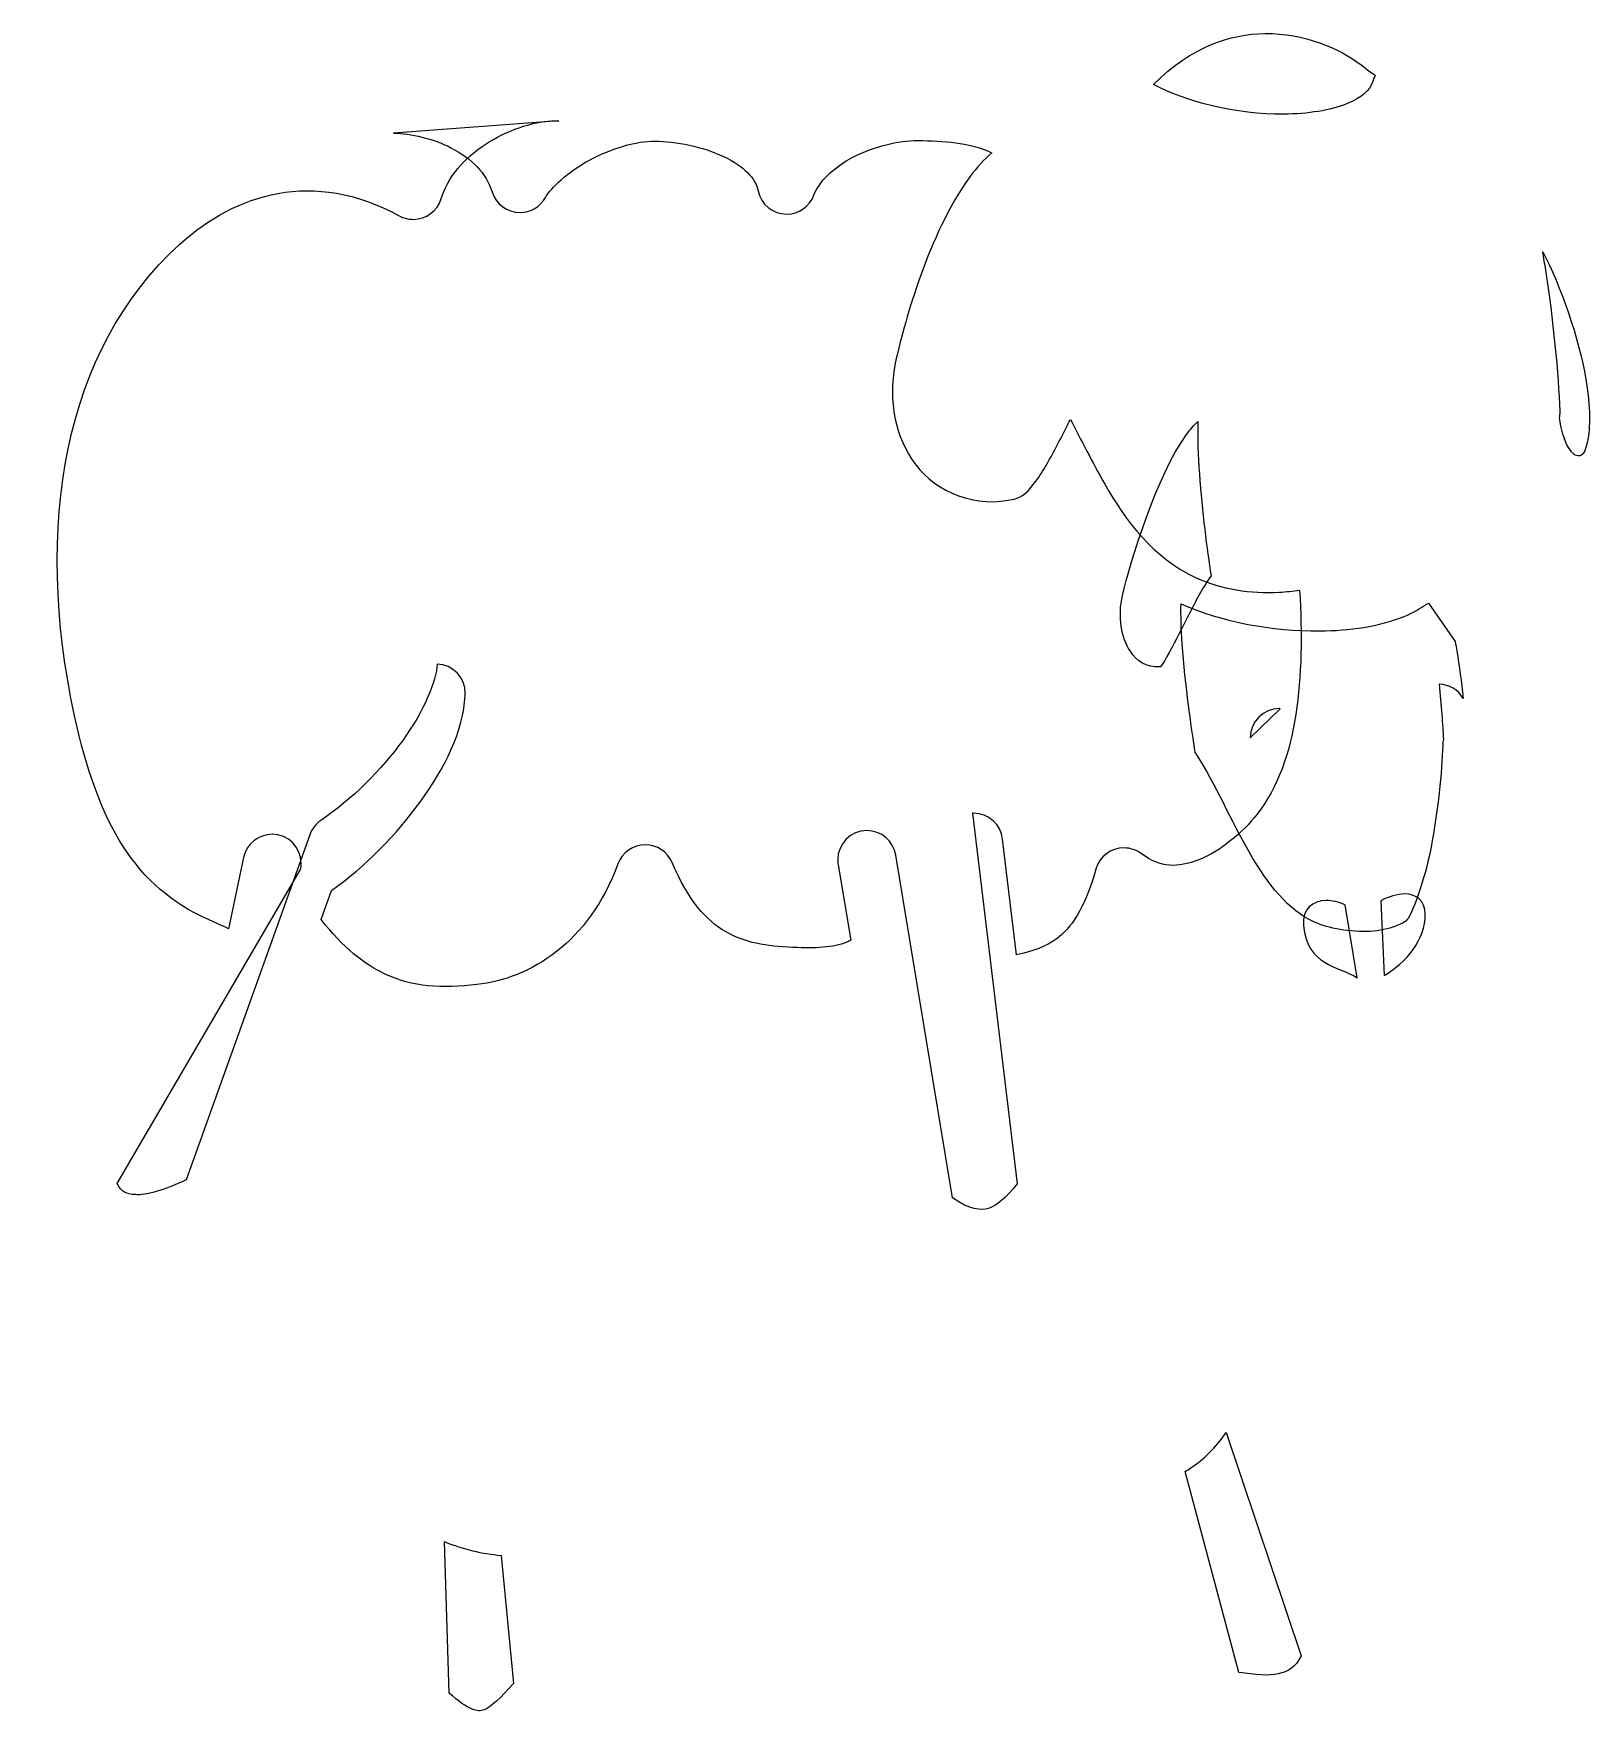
# Model space of a CAD drawing. Header units: centimetres. Extents: x -8.8 to 11.5, y -14.9 to 6.9.
import ezdxf

# ---------------------------------------------------------------- set-up
doc = ezdxf.new("R2010")
doc.units = ezdxf.units.CM
doc.header["$MEASUREMENT"] = 0
doc.layers.add('Layer 1', color=7, linetype='Continuous')

msp = doc.modelspace()

# ---------------------------------------------------------------- linework, layer by layer
at = {"layer": 'Layer 1'}
for points, knots in [([(7.21848, 6.92377), (6.76003, 6.91841), (6.26405, 6.75607), (5.76664, 6.26258), (5.76664, 6.26258), (6.15893, 6.03909), (6.85491, 5.86949), (7.45707, 5.87388), (7.45707, 5.87388), (7.77788, 5.8762), (8.07293, 5.92558), (8.27736, 6.0081), (8.27736, 6.0081), (8.48175, 6.09066), (8.57684, 6.18647), (8.61428, 6.29037), (8.61428, 6.29037), (8.61429, 6.29036), (8.61429, 6.29045), (8.61429, 6.29045), (8.61429, 6.29045), (8.61429, 6.29045), (8.61429, 6.29054), (8.61429, 6.29054), (8.61429, 6.29054), (8.62471, 6.31934), (8.63495, 6.34907), (8.65182, 6.38145), (8.65182, 6.38145), (8.60771, 6.40928), (8.56327, 6.44015), (8.51857, 6.47738), (8.51857, 6.47738), (8.51857, 6.47738), (8.51857, 6.47725), (8.51857, 6.47725), (8.51857, 6.47725), (8.26261, 6.69028), (7.80821, 6.90618), (7.31202, 6.92275), (7.31202, 6.92275), (7.28103, 6.92376), (7.24986, 6.9241), (7.21849, 6.92372), (7.21849, 6.92372), (7.21849, 6.92372), (7.21848, 6.92377), (7.21848, 6.92377)], [0, 0, 0, 0, 0.07692308, 0.07692308, 0.07692308, 0.07692308, 0.15384615, 0.15384615, 0.15384615, 0.15384615, 0.23076923, 0.23076923, 0.23076923, 0.23076923, 0.30769231, 0.30769231, 0.30769231, 0.30769231, 0.38461538, 0.38461538, 0.38461538, 0.38461538, 0.46153846, 0.46153846, 0.46153846, 0.46153846, 0.53846154, 0.53846154, 0.53846154, 0.53846154, 0.61538462, 0.61538462, 0.61538462, 0.61538462, 0.69230769, 0.69230769, 0.69230769, 0.69230769, 0.76923077, 0.76923077, 0.76923077, 0.76923077, 0.84615385, 0.84615385, 0.84615385, 0.84615385, 1, 1, 1, 1]), ([(-1.9746, 5.78907), (-2.0072, 5.78979), (-2.03861, 5.78924), (-2.06863, 5.78755), (-2.06863, 5.78755), (-2.31928, 5.77351), (-2.65595, 5.66471), (-2.93299, 5.48124), (-2.93299, 5.48124), (-3.21012, 5.29772), (-3.42298, 5.04902), (-3.50555, 4.77484), (-3.50555, 4.77484), (-3.55383, 4.61452), (-3.70149, 4.50476), (-3.86894, 4.50476), (-3.86894, 4.50476), (-3.93237, 4.50476), (-3.99492, 4.5207), (-4.05061, 4.55105), (-4.05061, 4.55105), (-5.17143, 5.16206), (-6.18009, 4.8415), (-6.90766, 4.18153), (-6.90766, 4.18153), (-8.42276, 2.80685), (-8.8107, 0.50195), (-8.27656, -1.9596), (-8.27656, -1.9596), (-8.27656, -1.9596), (-8.27656, -1.95973), (-8.27656, -1.95973), (-8.27656, -1.95973), (-7.96831, -3.37953), (-7.476, -4.19455), (-6.53566, -4.6118), (-6.53566, -4.6118), (-6.53355, -4.61253), (-6.53128, -4.61345), (-6.52919, -4.61424), (-6.52919, -4.61424), (-6.43545, -4.65556), (-6.35183, -4.69402), (-6.27239, -4.73054), (-6.27239, -4.73054), (-6.27239, -4.73054), (-6.07791, -3.80369), (-6.07791, -3.80369), (-6.07791, -3.80369), (-6.04107, -3.62797), (-5.88603, -3.50208), (-5.70648, -3.50208), (-5.70648, -3.50208), (-5.49691, -3.50208), (-5.32695, -3.67204), (-5.32695, -3.88161), (-5.32695, -3.88161), (-5.32695, -3.90779), (-5.32968, -3.93397), (-5.33506, -3.95955), (-5.33506, -3.95955), (-5.33506, -3.95955), (-7.72197, -8.04919), (-7.72197, -8.04919), (-7.72197, -8.04919), (-7.65969, -8.16667), (-7.60618, -8.18539), (-7.48617, -8.19383), (-7.48617, -8.19383), (-7.35608, -8.20294), (-7.11741, -8.14196), (-6.82363, -8.00011), (-6.82363, -8.00011), (-6.82363, -8.00011), (-5.21606, -3.50867), (-5.21606, -3.50867), (-5.21606, -3.50867), (-5.1891, -3.4333), (-5.13897, -3.36834), (-5.07294, -3.32322), (-5.07294, -3.32322), (-4.66931, -3.04723), (-4.28377, -2.66287), (-4.00584, -2.27872), (-4.00584, -2.27872), (-3.72795, -1.8947), (-3.56877, -1.50224), (-3.55738, -1.28524), (-3.55738, -1.28524), (-3.3535, -1.29284), (-3.19203, -1.46042), (-3.19203, -1.66447), (-3.19203, -1.66447), (-3.19203, -1.67286), (-3.19231, -1.68134), (-3.19286, -1.68967), (-3.19286, -1.68967), (-3.21765, -2.16237), (-3.45363, -2.63145), (-3.78435, -3.08855), (-3.78435, -3.08855), (-4.09057, -3.51175), (-4.48965, -3.91348), (-4.93292, -4.23522), (-4.93292, -4.23522), (-4.93292, -4.23522), (-5.06794, -4.61241), (-5.06794, -4.61241), (-5.06794, -4.61241), (-4.77867, -4.97902), (-4.50542, -5.19348), (-4.24292, -5.31843), (-4.24292, -5.31843), (-3.87437, -5.49393), (-3.49823, -5.51147), (-3.04042, -5.45927), (-3.04042, -5.45927), (-2.34861, -5.38058), (-1.58191, -4.91665), (-1.20578, -3.88818), (-1.20578, -3.88818), (-1.15104, -3.73867), (-1.00866, -3.6391), (-0.84937, -3.6391), (-0.84937, -3.6391), (-0.69735, -3.6391), (-0.55993, -3.72987), (-0.5003, -3.86965), (-0.5003, -3.86965), (-0.28415, -4.3763), (-0.05066, -4.62403), (0.19433, -4.76854), (0.19433, -4.76854), (0.43933, -4.91305), (0.72409, -4.96226), (1.07185, -4.9755), (1.07185, -4.9755), (1.07184, -4.97552), (1.07193, -4.97552), (1.07193, -4.97552), (1.07193, -4.97552), (1.07193, -4.97552), (1.07202, -4.97552), (1.07202, -4.97552), (1.07202, -4.97552), (1.36045, -4.98657), (1.59828, -4.98058), (1.77201, -4.90582), (1.77201, -4.90582), (1.78964, -4.89823), (1.80701, -4.88996), (1.8243, -4.88103), (1.8243, -4.88103), (1.8243, -4.88103), (1.6609, -3.8978), (1.6609, -3.8978), (1.6609, -3.8978), (1.65716, -3.87629), (1.65526, -3.85438), (1.65526, -3.83251), (1.65526, -3.83251), (1.65526, -3.62295), (1.82521, -3.453), (2.03477, -3.453), (2.03477, -3.453), (2.22154, -3.453), (2.3806, -3.58894), (2.40965, -3.77339), (2.40965, -3.77339), (2.40965, -3.77339), (3.15138, -8.23674), (3.15138, -8.23674), (3.15138, -8.23674), (3.3833, -8.39424), (3.51436, -8.40351), (3.61734, -8.37261), (3.61734, -8.37261), (3.71778, -8.3425), (3.85019, -8.23282), (3.99103, -8.05099), (3.99103, -8.05099), (3.99103, -8.05099), (3.41122, -3.22723), (3.41122, -3.22723), (3.41122, -3.22723), (3.41557, -3.22709), (3.42007, -3.227), (3.42447, -3.227), (3.42447, -3.227), (3.61856, -3.227), (3.78142, -3.37355), (3.80185, -3.56653), (3.80185, -3.56653), (3.80185, -3.56653), (3.98275, -5.07201), (3.98275, -5.07201), (3.98275, -5.07201), (4.19992, -5.02183), (4.36787, -4.96448), (4.50584, -4.86125), (4.50584, -4.86125), (4.6859, -4.72644), (4.86237, -4.49228), (5.01607, -3.9543), (5.01607, -3.9543), (5.06258, -3.79141), (5.21158, -3.67896), (5.38102, -3.67896), (5.38102, -3.67896), (5.46335, -3.67896), (5.54351, -3.70579), (5.60925, -3.75527), (5.60925, -3.75527), (5.85787, -3.9425), (6.07963, -3.93942), (6.35461, -3.83299), (6.35461, -3.83299), (6.62955, -3.72656), (6.9205, -3.48616), (7.11338, -3.2391), (7.11338, -3.2391), (7.65608, -2.5432), (7.73059, -1.45185), (7.66764, -0.3212), (7.66764, -0.3212), (7.58052, -0.33566), (7.49222, -0.34452), (7.40451, -0.34945), (7.40451, -0.34945), (7.03048, -0.37053), (6.64717, -0.31163), (6.32012, -0.16125), (6.32012, -0.16125), (6.32014, -0.16124), (6.32005, -0.16124), (6.32005, -0.16124), (6.32005, -0.16124), (6.32005, -0.16124), (6.31996, -0.16124), (6.31996, -0.16124), (6.31996, -0.16124), (5.75807, 0.09725), (5.40648, 0.57839), (5.13103, 1.05741), (5.13103, 1.05741), (4.96594, 1.34457), (4.82379, 1.63427), (4.68557, 1.90026), (4.68557, 1.90026), (4.67009, 1.87007), (4.66052, 1.85539), (4.64475, 1.82423), (4.64475, 1.82423), (4.55282, 1.64299), (4.45613, 1.45012), (4.3591, 1.28604), (4.3591, 1.28604), (4.31061, 1.20398), (4.26338, 1.12951), (4.20451, 1.05791), (4.20451, 1.05791), (4.14564, 0.98622), (4.09816, 0.88405), (3.8756, 0.84682), (3.8756, 0.84682), (3.34892, 0.75869), (2.86876, 1.00368), (2.62085, 1.37927), (2.62085, 1.37927), (2.3729, 1.75482), (2.3091, 2.23275), (2.41823, 2.69449), (2.41823, 2.69449), (2.53411, 3.18469), (2.83093, 4.3064), (3.373, 5.05674), (3.373, 5.05674), (3.46366, 5.1824), (3.56082, 5.28331), (3.65932, 5.37039), (3.65932, 5.37039), (3.64696, 5.37629), (3.63453, 5.3822), (3.62196, 5.38768), (3.62196, 5.38768), (3.36271, 5.50212), (3.04046, 5.53008), (2.69359, 5.5313), (2.69359, 5.5313), (2.44885, 5.53206), (2.12432, 5.45464), (1.86162, 5.31835), (1.86162, 5.31835), (1.59891, 5.18198), (1.41, 4.9926), (1.3462, 4.82085), (1.3462, 4.82085), (1.29093, 4.67225), (1.14906, 4.57365), (0.99051, 4.57365), (0.99051, 4.57365), (0.80981, 4.57365), (0.65414, 4.70106), (0.61846, 4.87819), (0.61846, 4.87819), (0.58607, 5.03927), (0.43629, 5.19728), (0.16937, 5.32391), (0.16937, 5.32391), (-0.09768, 5.4505), (-0.4529, 5.52092), (-0.72248, 5.52395), (-0.72248, 5.52395), (-0.9601, 5.52661), (-1.29242, 5.42962), (-1.57372, 5.27727), (-1.57372, 5.27727), (-1.85498, 5.12492), (-2.0834, 4.90737), (-2.14733, 4.79149), (-2.14733, 4.79149), (-2.21408, 4.67063), (-2.3414, 4.59548), (-2.47952, 4.59548), (-2.47952, 4.59548), (-2.64609, 4.59548), (-2.79328, 4.70418), (-2.84226, 4.86338), (-2.84226, 4.86338), (-2.91656, 5.10475), (-3.11163, 5.30032), (-3.38003, 5.43826), (-3.38003, 5.43826), (-3.61491, 5.55886), (-3.89886, 5.62283), (-4.12704, 5.62789), (-4.12704, 5.62789), (-4.12704, 5.62789), (-1.9746, 5.78907), (-1.9746, 5.78907)], [0, 0, 0, 0, 0.01162791, 0.01162791, 0.01162791, 0.01162791, 0.02325581, 0.02325581, 0.02325581, 0.02325581, 0.03488372, 0.03488372, 0.03488372, 0.03488372, 0.04651163, 0.04651163, 0.04651163, 0.04651163, 0.05813953, 0.05813953, 0.05813953, 0.05813953, 0.06976744, 0.06976744, 0.06976744, 0.06976744, 0.08139535, 0.08139535, 0.08139535, 0.08139535, 0.09302326, 0.09302326, 0.09302326, 0.09302326, 0.10465116, 0.10465116, 0.10465116, 0.10465116, 0.11627907, 0.11627907, 0.11627907, 0.11627907, 0.12790698, 0.12790698, 0.12790698, 0.12790698, 0.13953488, 0.13953488, 0.13953488, 0.13953488, 0.15116279, 0.15116279, 0.15116279, 0.15116279, 0.1627907, 0.1627907, 0.1627907, 0.1627907, 0.1744186, 0.1744186, 0.1744186, 0.1744186, 0.18604651, 0.18604651, 0.18604651, 0.18604651, 0.19767442, 0.19767442, 0.19767442, 0.19767442, 0.20930233, 0.20930233, 0.20930233, 0.20930233, 0.22093023, 0.22093023, 0.22093023, 0.22093023, 0.23255814, 0.23255814, 0.23255814, 0.23255814, 0.24418605, 0.24418605, 0.24418605, 0.24418605, 0.25581395, 0.25581395, 0.25581395, 0.25581395, 0.26744186, 0.26744186, 0.26744186, 0.26744186, 0.27906977, 0.27906977, 0.27906977, 0.27906977, 0.29069767, 0.29069767, 0.29069767, 0.29069767, 0.30232558, 0.30232558, 0.30232558, 0.30232558, 0.31395349, 0.31395349, 0.31395349, 0.31395349, 0.3255814, 0.3255814, 0.3255814, 0.3255814, 0.3372093, 0.3372093, 0.3372093, 0.3372093, 0.34883721, 0.34883721, 0.34883721, 0.34883721, 0.36046512, 0.36046512, 0.36046512, 0.36046512, 0.37209302, 0.37209302, 0.37209302, 0.37209302, 0.38372093, 0.38372093, 0.38372093, 0.38372093, 0.39534884, 0.39534884, 0.39534884, 0.39534884, 0.40697674, 0.40697674, 0.40697674, 0.40697674, 0.41860465, 0.41860465, 0.41860465, 0.41860465, 0.43023256, 0.43023256, 0.43023256, 0.43023256, 0.44186047, 0.44186047, 0.44186047, 0.44186047, 0.45348837, 0.45348837, 0.45348837, 0.45348837, 0.46511628, 0.46511628, 0.46511628, 0.46511628, 0.47674419, 0.47674419, 0.47674419, 0.47674419, 0.48837209, 0.48837209, 0.48837209, 0.48837209, 0.5, 0.5, 0.5, 0.5, 0.51162791, 0.51162791, 0.51162791, 0.51162791, 0.52325581, 0.52325581, 0.52325581, 0.52325581, 0.53488372, 0.53488372, 0.53488372, 0.53488372, 0.54651163, 0.54651163, 0.54651163, 0.54651163, 0.55813953, 0.55813953, 0.55813953, 0.55813953, 0.56976744, 0.56976744, 0.56976744, 0.56976744, 0.58139535, 0.58139535, 0.58139535, 0.58139535, 0.59302326, 0.59302326, 0.59302326, 0.59302326, 0.60465116, 0.60465116, 0.60465116, 0.60465116, 0.61627907, 0.61627907, 0.61627907, 0.61627907, 0.62790698, 0.62790698, 0.62790698, 0.62790698, 0.63953488, 0.63953488, 0.63953488, 0.63953488, 0.65116279, 0.65116279, 0.65116279, 0.65116279, 0.6627907, 0.6627907, 0.6627907, 0.6627907, 0.6744186, 0.6744186, 0.6744186, 0.6744186, 0.68604651, 0.68604651, 0.68604651, 0.68604651, 0.69767442, 0.69767442, 0.69767442, 0.69767442, 0.70930233, 0.70930233, 0.70930233, 0.70930233, 0.72093023, 0.72093023, 0.72093023, 0.72093023, 0.73255814, 0.73255814, 0.73255814, 0.73255814, 0.74418605, 0.74418605, 0.74418605, 0.74418605, 0.75581395, 0.75581395, 0.75581395, 0.75581395, 0.76744186, 0.76744186, 0.76744186, 0.76744186, 0.77906977, 0.77906977, 0.77906977, 0.77906977, 0.79069767, 0.79069767, 0.79069767, 0.79069767, 0.80232558, 0.80232558, 0.80232558, 0.80232558, 0.81395349, 0.81395349, 0.81395349, 0.81395349, 0.8255814, 0.8255814, 0.8255814, 0.8255814, 0.8372093, 0.8372093, 0.8372093, 0.8372093, 0.84883721, 0.84883721, 0.84883721, 0.84883721, 0.86046512, 0.86046512, 0.86046512, 0.86046512, 0.87209302, 0.87209302, 0.87209302, 0.87209302, 0.88372093, 0.88372093, 0.88372093, 0.88372093, 0.89534884, 0.89534884, 0.89534884, 0.89534884, 0.90697674, 0.90697674, 0.90697674, 0.90697674, 0.91860465, 0.91860465, 0.91860465, 0.91860465, 0.93023256, 0.93023256, 0.93023256, 0.93023256, 0.94186047, 0.94186047, 0.94186047, 0.94186047, 0.95348837, 0.95348837, 0.95348837, 0.95348837, 0.96511628, 0.96511628, 0.96511628, 0.96511628, 0.97674419, 0.97674419, 0.97674419, 0.97674419, 1, 1, 1, 1]), ([(10.55135, 4.402), (10.55135, 4.402), (10.55101, 4.40145), (10.55101, 4.40145), (10.55101, 4.40145), (10.55101, 4.40145), (10.55131, 4.40187), (10.55131, 4.40187), (10.55131, 4.40187), (10.55131, 4.40187), (10.55131, 4.402), (10.55131, 4.402), (10.55131, 4.402), (10.55131, 4.402), (10.55135, 4.402), (10.55135, 4.402)], [0, 0, 0, 0, 0.2, 0.2, 0.2, 0.2, 0.4, 0.4, 0.4, 0.4, 0.6, 0.6, 0.6, 0.6, 1, 1, 1, 1]), ([(10.83051, 4.08262), (10.8443, 4.0063), (10.85783, 3.92694), (10.87116, 3.8429), (10.87116, 3.8429), (10.96806, 3.23239), (11.04211, 2.4694), (11.05628, 2.00817), (11.05628, 2.00817), (11.0564, 2.00355), (11.05654, 1.99869), (11.05654, 1.99401), (11.05654, 1.99401), (11.05654, 1.96945), (11.05413, 1.94485), (11.04941, 1.92076), (11.04941, 1.92076), (11.06489, 1.77924), (11.11068, 1.62432), (11.16761, 1.53366), (11.16761, 1.53366), (11.22559, 1.44131), (11.25068, 1.42411), (11.31322, 1.42626), (11.31322, 1.42626), (11.35564, 1.44089), (11.37976, 1.46548), (11.41303, 1.61264), (11.41303, 1.61264), (11.45199, 1.78485), (11.44938, 2.07404), (11.39722, 2.39431), (11.39722, 2.39431), (11.30445, 2.96442), (11.06346, 3.64092), (10.83061, 4.08272), (10.83061, 4.08272), (10.83061, 4.08272), (10.83051, 4.08262), (10.83051, 4.08262)], [0, 0, 0, 0, 0.09090909, 0.09090909, 0.09090909, 0.09090909, 0.18181818, 0.18181818, 0.18181818, 0.18181818, 0.27272727, 0.27272727, 0.27272727, 0.27272727, 0.36363636, 0.36363636, 0.36363636, 0.36363636, 0.45454545, 0.45454545, 0.45454545, 0.45454545, 0.54545455, 0.54545455, 0.54545455, 0.54545455, 0.63636364, 0.63636364, 0.63636364, 0.63636364, 0.72727273, 0.72727273, 0.72727273, 0.72727273, 0.81818182, 0.81818182, 0.81818182, 0.81818182, 1, 1, 1, 1]), ([(6.34388, 1.87213), (6.2905, 1.823), (6.24344, 1.77029), (6.19389, 1.70177), (6.19389, 1.70177), (6.1939, 1.70177), (6.19381, 1.70163), (6.19381, 1.70163), (6.19381, 1.70163), (5.79895, 1.15501), (5.46599, 0.04759), (5.36243, -0.39087), (5.36243, -0.39087), (5.36242, -0.39084), (5.36242, -0.39089), (5.36242, -0.39089), (5.36242, -0.39089), (5.36242, -0.39089), (5.36242, -0.39094), (5.36242, -0.39094), (5.36242, -0.39094), (5.29748, -0.66537), (5.34977, -0.9468), (5.45983, -1.1134), (5.45983, -1.1134), (5.55412, -1.25635), (5.66139, -1.32997), (5.85621, -1.3215), (5.85621, -1.3215), (5.8735, -1.29671), (5.88754, -1.27849), (5.9112, -1.23843), (5.9112, -1.23843), (5.98668, -1.11079), (6.08072, -0.92563), (6.17319, -0.74325), (6.17319, -0.74325), (6.26571, -0.56087), (6.35481, -0.38343), (6.44614, -0.23871), (6.44614, -0.23871), (6.46874, -0.20287), (6.48873, -0.16943), (6.51445, -0.13527), (6.51445, -0.13527), (6.46161, 0.20081), (6.3971, 0.70379), (6.36277, 1.18965), (6.36277, 1.18965), (6.34557, 1.43351), (6.33536, 1.66433), (6.34379, 1.8721), (6.34379, 1.8721), (6.34379, 1.8721), (6.34388, 1.87213), (6.34388, 1.87213)], [0, 0, 0, 0, 0.06666667, 0.06666667, 0.06666667, 0.06666667, 0.13333333, 0.13333333, 0.13333333, 0.13333333, 0.2, 0.2, 0.2, 0.2, 0.26666667, 0.26666667, 0.26666667, 0.26666667, 0.33333333, 0.33333333, 0.33333333, 0.33333333, 0.4, 0.4, 0.4, 0.4, 0.46666667, 0.46666667, 0.46666667, 0.46666667, 0.53333333, 0.53333333, 0.53333333, 0.53333333, 0.6, 0.6, 0.6, 0.6, 0.66666667, 0.66666667, 0.66666667, 0.66666667, 0.73333333, 0.73333333, 0.73333333, 0.73333333, 0.8, 0.8, 0.8, 0.8, 0.86666667, 0.86666667, 0.86666667, 0.86666667, 1, 1, 1, 1]), ([(9.34307, -0.49096), (9.24389, -0.55893), (9.13957, -0.6194), (9.02892, -0.66406), (9.02892, -0.66406), (8.69706, -0.79803), (8.31995, -0.8507), (7.93002, -0.85352), (7.93002, -0.85352), (7.30699, -0.85803), (6.65583, -0.73916), (6.12367, -0.49897), (6.12367, -0.49897), (6.12148, -0.64934), (6.1246, -0.82307), (6.13843, -1.01974), (6.13843, -1.01974), (6.17583, -1.54819), (6.2643, -2.16684), (6.30896, -2.43258), (6.30896, -2.43258), (6.57799, -2.85932), (6.78103, -3.33438), (7.01317, -3.73797), (7.01317, -3.73797), (7.25703, -4.16218), (7.51961, -4.48814), (7.86125, -4.64542), (7.86125, -4.64542), (7.86125, -4.64542), (7.86142, -4.6455), (7.86142, -4.6455), (7.86142, -4.6455), (8.03785, -4.72655), (8.3326, -4.77968), (8.58587, -4.76538), (8.58587, -4.76538), (8.8393, -4.75104), (9.03116, -4.6568), (9.06848, -4.61218), (9.06848, -4.61218), (9.06973, -4.61073), (9.07108, -4.6091), (9.07237, -4.60762), (9.07237, -4.60762), (9.11749, -4.55546), (9.28962, -4.13019), (9.37809, -3.66964), (9.37809, -3.66964), (9.46664, -3.20917), (9.51935, -2.68966), (9.52922, -2.33781), (9.52922, -2.33781), (9.5299, -2.31417), (9.53291, -2.29045), (9.53806, -2.26733), (9.53806, -2.26733), (9.5295, -2.07365), (9.50981, -1.81854), (9.48303, -1.5482), (9.48303, -1.5482), (9.61207, -1.55205), (9.73049, -1.62141), (9.79698, -1.73205), (9.79698, -1.73205), (9.77235, -1.51923), (9.74427, -1.307), (9.71391, -1.11606), (9.71391, -1.11606), (9.70674, -1.07069), (9.69881, -1.03653), (9.69122, -0.99352), (9.69122, -0.99352), (9.69122, -0.99352), (9.34307, -0.49096), (9.34307, -0.49096)], [0, 0, 0, 0, 0.05, 0.05, 0.05, 0.05, 0.1, 0.1, 0.1, 0.1, 0.15, 0.15, 0.15, 0.15, 0.2, 0.2, 0.2, 0.2, 0.25, 0.25, 0.25, 0.25, 0.3, 0.3, 0.3, 0.3, 0.35, 0.35, 0.35, 0.35, 0.4, 0.4, 0.4, 0.4, 0.45, 0.45, 0.45, 0.45, 0.5, 0.5, 0.5, 0.5, 0.55, 0.55, 0.55, 0.55, 0.6, 0.6, 0.6, 0.6, 0.65, 0.65, 0.65, 0.65, 0.7, 0.7, 0.7, 0.7, 0.75, 0.75, 0.75, 0.75, 0.8, 0.8, 0.8, 0.8, 0.85, 0.85, 0.85, 0.85, 0.9, 0.9, 0.9, 0.9, 1, 1, 1, 1]), ([(7.02506, -2.24566), (7.02506, -2.24556), (7.02506, -2.24546), (7.02506, -2.24537), (7.02506, -2.24537), (7.02506, -2.03581), (7.19501, -1.86586), (7.40457, -1.86586), (7.40457, -1.86586), (7.40814, -1.86586), (7.4118, -1.86591), (7.41532, -1.866), (7.41532, -1.866), (7.41532, -1.866), (7.02506, -2.24566), (7.02506, -2.24566)], [0, 0, 0, 0, 0.2, 0.2, 0.2, 0.2, 0.4, 0.4, 0.4, 0.4, 0.6, 0.6, 0.6, 0.6, 1, 1, 1, 1]), ([(8.01103, -4.36341), (8.0898, -4.36189), (8.17591, -4.38095), (8.25788, -4.41932), (8.25788, -4.41932), (8.25788, -4.41932), (8.41643, -5.36873), (8.41643, -5.36873), (8.41643, -5.36873), (8.16342, -5.2138), (7.76578, -5.21503), (7.71931, -4.68898), (7.71931, -4.68898), (7.7, -4.47034), (7.8378, -4.36682), (8.01103, -4.36344), (8.01103, -4.36344), (8.01103, -4.36344), (8.01103, -4.36341), (8.01103, -4.36341)], [0, 0, 0, 0, 0.16666667, 0.16666667, 0.16666667, 0.16666667, 0.33333333, 0.33333333, 0.33333333, 0.33333333, 0.5, 0.5, 0.5, 0.5, 0.66666667, 0.66666667, 0.66666667, 0.66666667, 1, 1, 1, 1]), ([(9.03031, -4.27887), (9.18532, -4.27803), (9.30132, -4.36143), (9.30229, -4.54255), (9.30229, -4.54255), (9.3041, -4.87007), (9.05869, -5.17402), (8.76579, -5.34155), (8.76579, -5.34155), (8.76579, -5.34155), (8.72573, -4.36873), (8.72573, -4.36873), (8.72573, -4.36873), (8.83031, -4.31037), (8.93733, -4.2795), (9.03031, -4.27891), (9.03031, -4.27891), (9.03031, -4.27891), (9.03031, -4.27887), (9.03031, -4.27887)], [0, 0, 0, 0, 0.16666667, 0.16666667, 0.16666667, 0.16666667, 0.33333333, 0.33333333, 0.33333333, 0.33333333, 0.5, 0.5, 0.5, 0.5, 0.66666667, 0.66666667, 0.66666667, 0.66666667, 1, 1, 1, 1]), ([(6.71048, -11.2909), (6.59557, -11.45831), (6.46692, -11.59354), (6.32464, -11.70001), (6.32464, -11.70001), (6.27615, -11.73627), (6.22711, -11.76849), (6.17764, -11.79784), (6.17764, -11.79784), (6.17764, -11.79784), (6.87687, -14.41322), (6.87687, -14.41322), (6.87687, -14.41322), (7.08434, -14.44695), (7.27051, -14.46213), (7.38972, -14.43359), (7.38972, -14.43359), (7.52179, -14.40196), (7.60549, -14.35503), (7.68726, -14.1969), (7.68726, -14.1969), (7.68726, -14.1969), (6.71048, -11.29089), (6.71048, -11.29089), (6.71048, -11.29089), (6.71048, -11.29089), (6.71048, -11.2909), (6.71048, -11.2909)], [0, 0, 0, 0, 0.125, 0.125, 0.125, 0.125, 0.25, 0.25, 0.25, 0.25, 0.375, 0.375, 0.375, 0.375, 0.5, 0.5, 0.5, 0.5, 0.625, 0.625, 0.625, 0.625, 0.75, 0.75, 0.75, 0.75, 1, 1, 1, 1]), ([(-3.46368, -12.71128), (-3.46368, -12.71128), (-3.40018, -14.68339), (-3.40018, -14.68339), (-3.40018, -14.68339), (-3.28017, -14.79079), (-3.17682, -14.86353), (-3.1112, -14.88925), (-3.1112, -14.88925), (-3.0267, -14.92239), (-2.99629, -14.9175), (-2.94788, -14.9019), (-2.94788, -14.9019), (-2.86835, -14.87618), (-2.72456, -14.73787), (-2.56609, -14.55823), (-2.56609, -14.55823), (-2.56609, -14.55823), (-2.72536, -12.89066), (-2.72536, -12.89066), (-2.72536, -12.89066), (-2.97145, -12.86802), (-3.21873, -12.81366), (-3.46372, -12.71128), (-3.46372, -12.71128), (-3.46372, -12.71128), (-3.46368, -12.71128), (-3.46368, -12.71128)], [0, 0, 0, 0, 0.125, 0.125, 0.125, 0.125, 0.25, 0.25, 0.25, 0.25, 0.375, 0.375, 0.375, 0.375, 0.5, 0.5, 0.5, 0.5, 0.625, 0.625, 0.625, 0.625, 0.75, 0.75, 0.75, 0.75, 1, 1, 1, 1])]:
    msp.add_open_spline(points, degree=3, knots=knots, dxfattribs=at)

doc.saveas('drawing.dxf')
